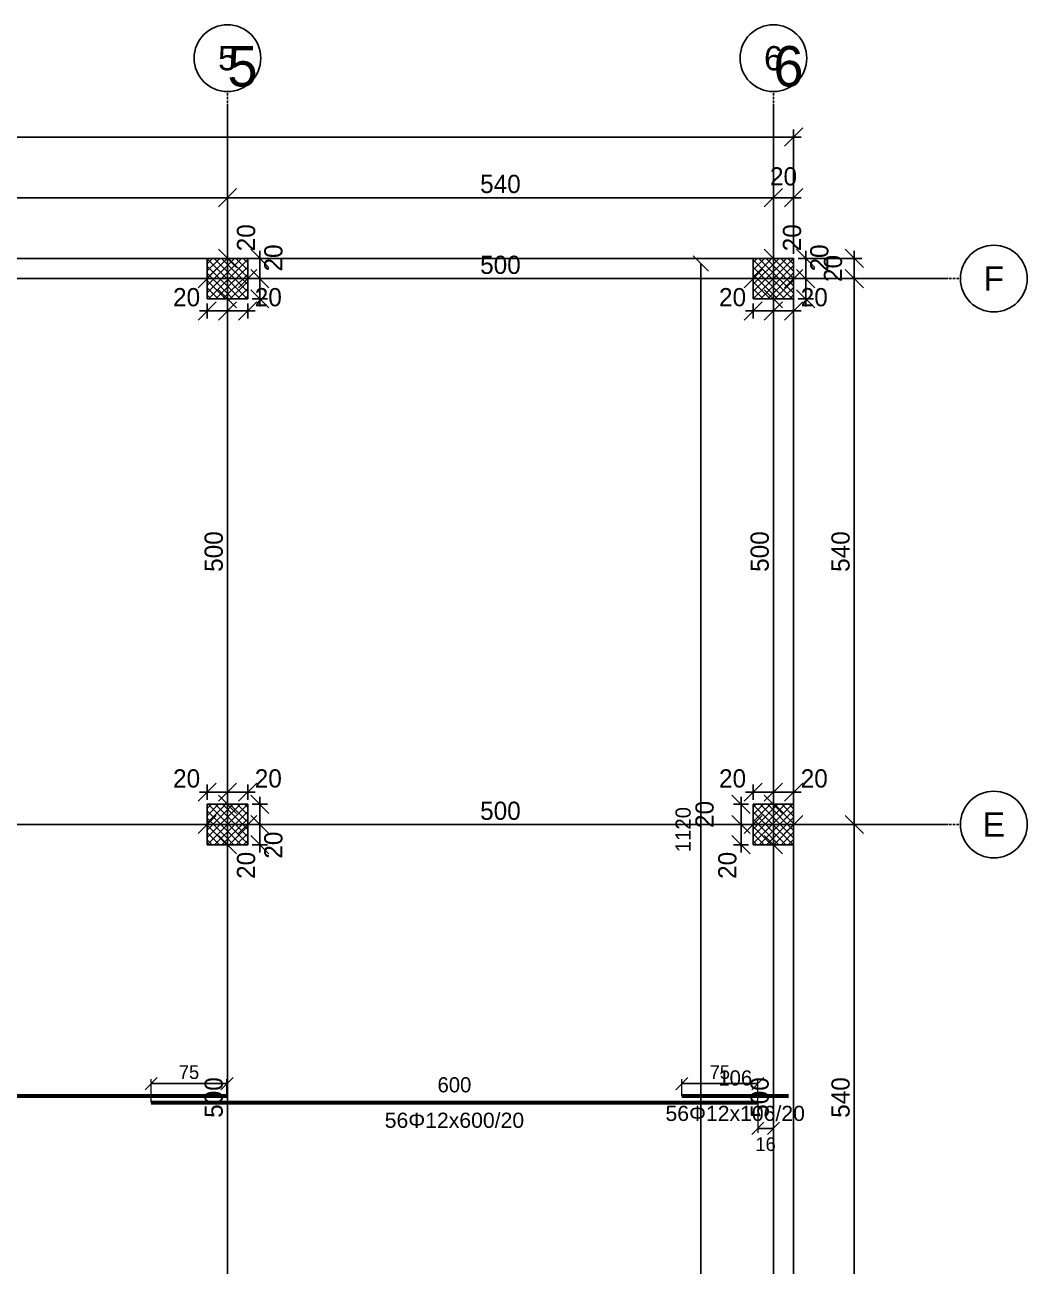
# Model space of a CAD drawing. Header units: centimetres. Extents: x -231 to 7431, y -4464 to 7215.
# Drawn here: x 1980 to 2971, y 1743 to 2971 of the extents above; entities that cross this region are included whole.
import ezdxf
from ezdxf.enums import TextEntityAlignment as Align

# ---------------------------------------------------------------- set-up
doc = ezdxf.new("R2010")
doc.units = ezdxf.units.CM
doc.linetypes.add('DASHDOT', pattern=[3.556, 2.54, -0.508, 0, -0.508])
for name, color, linetype in [('AXIS', 8, 'Continuous'), ('COLUMN', 3, 'Continuous'), ('FW_AXIS', 7, 'Continuous'), ('FW_COLUMN_HATCH', 8, 'Continuous'), ('FW_DIM', 7, 'Continuous'), ('REB_BOT_MESH_X', 5, 'Continuous'), ('REB_BOT_MESH_X_AXDIM', 5, 'Continuous'), ('REB_BOT_MESH_X_LAP', 5, 'Continuous'), ('REB_BOT_MESH_X_RANGE', 5, 'Continuous'), ('REB_BOT_MESH_X_TEXT', 5, 'Continuous'), ('SLAB', 7, 'Continuous')]:
    doc.layers.add(name, color=color, linetype=linetype)
doc.styles.add('REBAR_TXT', font='arial.ttf')
doc.dimstyles.new('FW_DIM', dxfattribs={"dimtxt": 18, "dimasz": 9, "dimexe": 7.5, "dimexo": 4.5, "dimgap": 4.5, "dimtad": 1, "dimdec": 0, "dimtxsty": 'Standard', "dimtsz": 9, "dimcen": 2.5, "dimdle": 7.5, "dimclrd": 256, "dimclre": 256, "dimclrt": 7, "dimazin": 3, "dimtfac": 1, "dimtmove": 2, "dimatfit": 3})
doc.dimstyles.new('REBAR LAP', dxfattribs={"dimtxt": 13.5, "dimasz": 2.5, "dimexe": 4.5, "dimexo": 0, "dimgap": 4.5, "dimtad": 1, "dimdec": 0, "dimtxsty": 'Standard', "dimtsz": 6, "dimcen": 2.5, "dimclrd": 6, "dimclre": 6, "dimclrt": 7, "dimazin": 3, "dimtfac": 1, "dimtmove": 2, "dimatfit": 3, "dimlwd": 25, "dimlwe": 18})
doc.dimstyles.new('REBAR M-200', dxfattribs={"dimtxt": 15, "dimasz": 15, "dimexe": 25, "dimexo": 12.5, "dimgap": 10, "dimtad": 1, "dimdec": 0, "dimtxsty": 'Standard', "dimblk": 'NONE', "dimcen": 50, "dimse1": 1, "dimse2": 1, "dimclrd": 6, "dimclre": 6, "dimclrt": 7, "dimazin": 3, "dimtfac": 1, "dimtmove": 2, "dimatfit": 3, "dimldrblk": 'NONE', "dimlwd": 53})
doc.dimstyles.new('REBAR RANGE', dxfattribs={"dimtxt": 15, "dimasz": 2.5, "dimexe": 0, "dimexo": 0, "dimgap": 10, "dimtad": 1, "dimdec": 0, "dimtxsty": 'Standard', "dimtsz": 7.5, "dimcen": 2.5, "dimse1": 1, "dimse2": 1, "dimclrd": 6, "dimclre": 6, "dimclrt": 7, "dimazin": 3, "dimtfac": 1, "dimtmove": 2, "dimatfit": 3, "dimlwd": 25})

# ---------------------------------------------------------------- blocks, each defined once
blk = doc.blocks.new('*D334')
at = {"color": 6, "lineweight": 53}
blk.add_line((1579.5, 1911.75), (2179.5, 1911.75), dxfattribs=at)
at = {"layer": 'Defpoints'}
for p in [(1579.5, 1911.75), (1579.5, 1911.75), (2179.5, 1911.75)]:
    blk.add_point(p, dxfattribs=at)
at = {"layer": 'REB_BOT_MESH_X', "color": 7, "insert": (1879.5, 1929.25), "char_height": 15, "attachment_point": 5}
blk.add_mtext('600', dxfattribs=at)
blk = doc.blocks.new('_NONE')
blk = doc.blocks.new('*D335')
at = {"color": 6, "lineweight": 53}
blk.add_line((2104.5, 1905), (2704.5, 1905), dxfattribs=at)
at = {"layer": 'Defpoints'}
for p in [(2104.5, 1905), (2104.5, 1905), (2704.5, 1905)]:
    blk.add_point(p, dxfattribs=at)
at = {"layer": 'REB_BOT_MESH_X', "color": 7, "insert": (2404.5, 1922.5), "char_height": 15, "attachment_point": 5}
blk.add_mtext('600', dxfattribs=at)
blk = doc.blocks.new('*D336')
at = {"color": 6, "lineweight": 53}
blk.add_line((2629.5, 1911.75), (2735, 1911.75), dxfattribs=at)
at = {"layer": 'Defpoints'}
for p in [(2629.5, 1911.75), (2629.5, 1911.75), (2735, 1911.75)]:
    blk.add_point(p, dxfattribs=at)
at = {"layer": 'REB_BOT_MESH_X', "color": 7, "insert": (2682.25, 1929.25), "char_height": 15, "attachment_point": 5}
blk.add_mtext('106', dxfattribs=at)
blk = doc.blocks.new('_OBLIQUE')
at = {"color": 0, "linetype": 'BYBLOCK'}
blk.add_line((-0.5, -0.5), (0.5, 0.5), dxfattribs=at)
blk = doc.blocks.new('*D343')
at = {"color": 6, "lineweight": 18}
for p, q in [((2104.5, 1905), (2104.5, 1928.25)), ((2179.5, 1911.75), (2179.5, 1928.25))]:
    blk.add_line(p, q, dxfattribs=at)
at = {"color": 6, "lineweight": 25}
blk.add_line((2104.5, 1923.75), (2179.5, 1923.75), dxfattribs=at)
at = {"layer": 'Defpoints'}
for p in [(2104.5, 1923.75), (2104.5, 1905), (2179.5, 1911.75)]:
    blk.add_point(p, dxfattribs=at)
at = {"layer": 'REB_BOT_MESH_X_LAP', "color": 6, "xscale": 12, "yscale": 12}
for p in [(2104.5, 1923.75), (2179.5, 1923.75)]:
    blk.add_blockref('_OBLIQUE', p, dxfattribs=at)
at = {"layer": 'REB_BOT_MESH_X_LAP', "color": 7, "insert": (2142, 1935), "char_height": 13.5, "attachment_point": 5}
blk.add_mtext('75', dxfattribs=at)
blk = doc.blocks.new('*D344')
at = {"color": 6, "lineweight": 18}
for p, q in [((2629.5, 1911.75), (2629.5, 1928.25)), ((2704.5, 1905), (2704.5, 1928.25))]:
    blk.add_line(p, q, dxfattribs=at)
at = {"color": 6, "lineweight": 25}
blk.add_line((2629.5, 1923.75), (2704.5, 1923.75), dxfattribs=at)
at = {"layer": 'Defpoints'}
for p in [(2629.5, 1923.75), (2629.5, 1911.75), (2704.5, 1905)]:
    blk.add_point(p, dxfattribs=at)
at = {"layer": 'REB_BOT_MESH_X_LAP', "color": 6, "xscale": 12, "yscale": 12}
for p in [(2629.5, 1923.75), (2704.5, 1923.75)]:
    blk.add_blockref('_OBLIQUE', p, dxfattribs=at)
at = {"layer": 'REB_BOT_MESH_X_LAP', "color": 7, "insert": (2667, 1935), "char_height": 13.5, "attachment_point": 5}
blk.add_mtext('75', dxfattribs=at)
blk = doc.blocks.new('*D345')
at = {"color": 6, "lineweight": 18}
for p, q in [((2704.5, 1905), (2704.5, 1875)), ((2720, 1905), (2720, 1875))]:
    blk.add_line(p, q, dxfattribs=at)
at = {"color": 6, "lineweight": 25}
blk.add_line((2720, 1879.5), (2704.5, 1879.5), dxfattribs=at)
at = {"layer": 'Defpoints'}
for p in [(2704.5, 1905), (2720, 1905), (2720, 1879.5)]:
    blk.add_point(p, dxfattribs=at)
at = {"layer": 'REB_BOT_MESH_X_AXDIM', "color": 6, "xscale": 12, "yscale": 12}
for p in [(2704.5, 1879.5), (2720, 1879.5)]:
    blk.add_blockref('_OBLIQUE', p, dxfattribs=at)
at = {"layer": 'REB_BOT_MESH_X_AXDIM', "color": 7, "insert": (2712.25, 1863.75), "char_height": 13.5, "attachment_point": 5}
blk.add_mtext('16', dxfattribs=at)
blk = doc.blocks.new('*D406')
at = {"color": 6, "lineweight": 25}
blk.add_line((2648.25, 1615), (2648.25, 2735), dxfattribs=at)
at = {"layer": 'Defpoints'}
for p in [(2648.25, 2735), (2648.25, 1615), (2648.25, 1615)]:
    blk.add_point(p, dxfattribs=at)
at = {"layer": 'REB_BOT_MESH_X_RANGE', "color": 6, "xscale": 15, "yscale": 15, "rotation": 90}
for p in [(2648.25, 2735), (2648.25, 1615)]:
    blk.add_blockref('_OBLIQUE', p, dxfattribs=at)
at = {"layer": 'REB_BOT_MESH_X_RANGE', "color": 7, "insert": (2630.75, 2175), "char_height": 15, "attachment_point": 5, "rotation": 90}
blk.add_mtext('1120', dxfattribs=at)
blk = doc.blocks.new('*D407')
at = {"color": 6, "lineweight": 25}
blk.add_line((2648.25, 1615), (2648.25, 2735), dxfattribs=at)
at = {"layer": 'Defpoints'}
for p in [(2648.25, 2735), (2648.25, 1615), (2648.25, 1615)]:
    blk.add_point(p, dxfattribs=at)
at = {"layer": 'REB_BOT_MESH_X_RANGE', "color": 6, "xscale": 15, "yscale": 15, "rotation": 90}
for p in [(2648.25, 2735), (2648.25, 1615)]:
    blk.add_blockref('_OBLIQUE', p, dxfattribs=at)
at = {"layer": 'REB_BOT_MESH_X_RANGE', "color": 7, "insert": (2630.75, 2175), "char_height": 15, "attachment_point": 5, "rotation": 90}
blk.add_mtext('1120', dxfattribs=at)
blk = doc.blocks.new('*D521')
for p, q in [((2152.5, 2212), (2187.5, 2212)), ((2160, 2204.5), (2160, 2219.5)), ((2180, 2204.5), (2180, 2219.5))]:
    blk.add_line(p, q)
at = {"layer": 'Defpoints'}
for p in [(2160, 2212), (2160, 2200), (2180, 2200)]:
    blk.add_point(p, dxfattribs=at)
at = {"layer": 'FW_DIM', "xscale": 18, "yscale": 18}
for p in [(2160, 2212), (2180, 2212)]:
    blk.add_blockref('_OBLIQUE', p, dxfattribs=at)
at = {"layer": 'FW_DIM', "color": 7, "insert": (2139.6, 2225.5), "char_height": 18, "attachment_point": 5}
blk.add_mtext('20', dxfattribs=at)
blk = doc.blocks.new('*D522')
for p, q in [((2172.5, 2212), (2207.5, 2212)), ((2180, 2204.5), (2180, 2219.5)), ((2200, 2204.5), (2200, 2219.5))]:
    blk.add_line(p, q)
at = {"layer": 'Defpoints'}
for p in [(2180, 2212), (2180, 2200), (2200, 2200)]:
    blk.add_point(p, dxfattribs=at)
at = {"layer": 'FW_DIM', "xscale": 18, "yscale": 18}
for p in [(2180, 2212), (2200, 2212)]:
    blk.add_blockref('_OBLIQUE', p, dxfattribs=at)
at = {"layer": 'FW_DIM', "color": 7, "insert": (2220.4, 2225.5), "char_height": 18, "attachment_point": 5}
blk.add_mtext('20', dxfattribs=at)
blk = doc.blocks.new('*D523')
for p, q in [((2212, 2152.5), (2212, 2187.5)), ((2204.5, 2180), (2219.5, 2180)), ((2204.5, 2160), (2219.5, 2160))]:
    blk.add_line(p, q)
at = {"layer": 'Defpoints'}
for p in [(2200, 2180), (2200, 2160), (2212, 2160)]:
    blk.add_point(p, dxfattribs=at)
at = {"layer": 'FW_DIM', "xscale": 18, "yscale": 18, "rotation": 90}
for p in [(2212, 2180), (2212, 2160)]:
    blk.add_blockref('_OBLIQUE', p, dxfattribs=at)
at = {"layer": 'FW_DIM', "color": 7, "insert": (2198.5, 2139.6), "char_height": 18, "attachment_point": 5, "rotation": 90}
blk.add_mtext('20', dxfattribs=at)
blk = doc.blocks.new('*D524')
for p, q in [((2204.5, 2200), (2219.5, 2200)), ((2212, 2172.5), (2212, 2207.5)), ((2204.5, 2180), (2219.5, 2180))]:
    blk.add_line(p, q)
at = {"layer": 'Defpoints'}
for p in [(2200, 2200), (2200, 2180), (2212, 2180)]:
    blk.add_point(p, dxfattribs=at)
at = {"layer": 'FW_DIM', "xscale": 18, "yscale": 18, "rotation": 90}
for p in [(2212, 2200), (2212, 2180)]:
    blk.add_blockref('_OBLIQUE', p, dxfattribs=at)
at = {"layer": 'FW_DIM', "color": 7, "insert": (2225.5, 2159.6), "char_height": 18, "attachment_point": 5, "rotation": 90}
blk.add_mtext('20', dxfattribs=at)
blk = doc.blocks.new('*D525')
for p, q in [((2160, 2695.5), (2160, 2680.5)), ((2180, 2695.5), (2180, 2680.5)), ((2152.5, 2688), (2187.5, 2688))]:
    blk.add_line(p, q)
at = {"layer": 'Defpoints'}
for p in [(2160, 2700), (2180, 2700), (2160, 2688)]:
    blk.add_point(p, dxfattribs=at)
at = {"layer": 'FW_DIM', "xscale": 18, "yscale": 18}
for p in [(2160, 2688), (2180, 2688)]:
    blk.add_blockref('_OBLIQUE', p, dxfattribs=at)
at = {"layer": 'FW_DIM', "color": 7, "insert": (2139.6, 2701.5), "char_height": 18, "attachment_point": 5}
blk.add_mtext('20', dxfattribs=at)
blk = doc.blocks.new('*D526')
for p, q in [((2180, 2695.5), (2180, 2680.5)), ((2200, 2695.5), (2200, 2680.5)), ((2172.5, 2688), (2207.5, 2688))]:
    blk.add_line(p, q)
at = {"layer": 'Defpoints'}
for p in [(2180, 2700), (2200, 2700), (2180, 2688)]:
    blk.add_point(p, dxfattribs=at)
at = {"layer": 'FW_DIM', "xscale": 18, "yscale": 18}
for p in [(2180, 2688), (2200, 2688)]:
    blk.add_blockref('_OBLIQUE', p, dxfattribs=at)
at = {"layer": 'FW_DIM', "color": 7, "insert": (2220.4, 2701.5), "char_height": 18, "attachment_point": 5}
blk.add_mtext('20', dxfattribs=at)
blk = doc.blocks.new('*D527')
for p, q in [((2212, 2692.5), (2212, 2727.5)), ((2204.5, 2720), (2219.5, 2720)), ((2204.5, 2700), (2219.5, 2700))]:
    blk.add_line(p, q)
at = {"layer": 'Defpoints'}
for p in [(2200, 2720), (2200, 2700), (2212, 2700)]:
    blk.add_point(p, dxfattribs=at)
at = {"layer": 'FW_DIM', "xscale": 18, "yscale": 18, "rotation": 90}
for p in [(2212, 2720), (2212, 2700)]:
    blk.add_blockref('_OBLIQUE', p, dxfattribs=at)
at = {"layer": 'FW_DIM', "color": 7, "insert": (2225.5, 2740.4), "char_height": 18, "attachment_point": 5, "rotation": 90}
blk.add_mtext('20', dxfattribs=at)
blk = doc.blocks.new('*D528')
for p, q in [((2204.5, 2740), (2219.5, 2740)), ((2212, 2712.5), (2212, 2747.5)), ((2204.5, 2720), (2219.5, 2720))]:
    blk.add_line(p, q)
at = {"layer": 'Defpoints'}
for p in [(2200, 2740), (2200, 2720), (2212, 2720)]:
    blk.add_point(p, dxfattribs=at)
at = {"layer": 'FW_DIM', "xscale": 18, "yscale": 18, "rotation": 90}
for p in [(2212, 2740), (2212, 2720)]:
    blk.add_blockref('_OBLIQUE', p, dxfattribs=at)
at = {"layer": 'FW_DIM', "color": 7, "insert": (2198.5, 2760.4), "char_height": 18, "attachment_point": 5, "rotation": 90}
blk.add_mtext('20', dxfattribs=at)
blk = doc.blocks.new('*D545')
for p, q in [((2692.5, 2212), (2727.5, 2212)), ((2700, 2204.5), (2700, 2219.5)), ((2720, 2204.5), (2720, 2219.5))]:
    blk.add_line(p, q)
at = {"layer": 'Defpoints'}
for p in [(2700, 2212), (2700, 2200), (2720, 2200)]:
    blk.add_point(p, dxfattribs=at)
at = {"layer": 'FW_DIM', "xscale": 18, "yscale": 18}
for p in [(2700, 2212), (2720, 2212)]:
    blk.add_blockref('_OBLIQUE', p, dxfattribs=at)
at = {"layer": 'FW_DIM', "color": 7, "insert": (2679.6, 2225.5), "char_height": 18, "attachment_point": 5}
blk.add_mtext('20', dxfattribs=at)
blk = doc.blocks.new('*D546')
for p, q in [((2712.5, 2212), (2747.5, 2212)), ((2720, 2204.5), (2720, 2219.5)), ((2740, 2204.5), (2740, 2219.5))]:
    blk.add_line(p, q)
at = {"layer": 'Defpoints'}
for p in [(2720, 2212), (2720, 2200), (2740, 2200)]:
    blk.add_point(p, dxfattribs=at)
at = {"layer": 'FW_DIM', "xscale": 18, "yscale": 18}
for p in [(2720, 2212), (2740, 2212)]:
    blk.add_blockref('_OBLIQUE', p, dxfattribs=at)
at = {"layer": 'FW_DIM', "color": 7, "insert": (2760.4, 2225.5), "char_height": 18, "attachment_point": 5}
blk.add_mtext('20', dxfattribs=at)
blk = doc.blocks.new('*D547')
for p, q in [((2688, 2152.5), (2688, 2187.5)), ((2695.5, 2180), (2680.5, 2180)), ((2695.5, 2160), (2680.5, 2160))]:
    blk.add_line(p, q)
at = {"layer": 'Defpoints'}
for p in [(2700, 2180), (2688, 2160), (2700, 2160)]:
    blk.add_point(p, dxfattribs=at)
at = {"layer": 'FW_DIM', "xscale": 18, "yscale": 18, "rotation": 90}
for p in [(2688, 2180), (2688, 2160)]:
    blk.add_blockref('_OBLIQUE', p, dxfattribs=at)
at = {"layer": 'FW_DIM', "color": 7, "insert": (2674.5, 2139.6), "char_height": 18, "attachment_point": 5, "rotation": 90}
blk.add_mtext('20', dxfattribs=at)
blk = doc.blocks.new('*D548')
for p, q in [((2695.5, 2200), (2680.5, 2200)), ((2688, 2172.5), (2688, 2207.5)), ((2695.5, 2180), (2680.5, 2180))]:
    blk.add_line(p, q)
at = {"layer": 'Defpoints'}
for p in [(2700, 2200), (2688, 2180), (2700, 2180)]:
    blk.add_point(p, dxfattribs=at)
at = {"layer": 'FW_DIM', "xscale": 18, "yscale": 18, "rotation": 90}
for p in [(2688, 2200), (2688, 2180)]:
    blk.add_blockref('_OBLIQUE', p, dxfattribs=at)
at = {"layer": 'FW_DIM', "color": 7, "insert": (2652, 2190), "char_height": 18, "attachment_point": 5, "rotation": 90}
blk.add_mtext('20', dxfattribs=at)
blk = doc.blocks.new('*D549')
for p, q in [((2700, 2695.5), (2700, 2680.5)), ((2720, 2695.5), (2720, 2680.5)), ((2692.5, 2688), (2727.5, 2688))]:
    blk.add_line(p, q)
at = {"layer": 'Defpoints'}
for p in [(2700, 2700), (2720, 2700), (2700, 2688)]:
    blk.add_point(p, dxfattribs=at)
at = {"layer": 'FW_DIM', "xscale": 18, "yscale": 18}
for p in [(2700, 2688), (2720, 2688)]:
    blk.add_blockref('_OBLIQUE', p, dxfattribs=at)
at = {"layer": 'FW_DIM', "color": 7, "insert": (2679.6, 2701.5), "char_height": 18, "attachment_point": 5}
blk.add_mtext('20', dxfattribs=at)
blk = doc.blocks.new('*D550')
for p, q in [((2720, 2695.5), (2720, 2680.5)), ((2740, 2695.5), (2740, 2680.5)), ((2712.5, 2688), (2747.5, 2688))]:
    blk.add_line(p, q)
at = {"layer": 'Defpoints'}
for p in [(2720, 2700), (2740, 2700), (2720, 2688)]:
    blk.add_point(p, dxfattribs=at)
at = {"layer": 'FW_DIM', "xscale": 18, "yscale": 18}
for p in [(2720, 2688), (2740, 2688)]:
    blk.add_blockref('_OBLIQUE', p, dxfattribs=at)
at = {"layer": 'FW_DIM', "color": 7, "insert": (2760.4, 2701.5), "char_height": 18, "attachment_point": 5}
blk.add_mtext('20', dxfattribs=at)
blk = doc.blocks.new('*D551')
for p, q in [((2752, 2692.5), (2752, 2727.5)), ((2744.5, 2720), (2759.5, 2720)), ((2744.5, 2700), (2759.5, 2700))]:
    blk.add_line(p, q)
at = {"layer": 'Defpoints'}
for p in [(2740, 2720), (2740, 2700), (2752, 2700)]:
    blk.add_point(p, dxfattribs=at)
at = {"layer": 'FW_DIM', "xscale": 18, "yscale": 18, "rotation": 90}
for p in [(2752, 2720), (2752, 2700)]:
    blk.add_blockref('_OBLIQUE', p, dxfattribs=at)
at = {"layer": 'FW_DIM', "color": 7, "insert": (2765.5, 2740.4), "char_height": 18, "attachment_point": 5, "rotation": 90}
blk.add_mtext('20', dxfattribs=at)
blk = doc.blocks.new('*D552')
for p, q in [((2744.5, 2740), (2759.5, 2740)), ((2752, 2712.5), (2752, 2747.5)), ((2744.5, 2720), (2759.5, 2720))]:
    blk.add_line(p, q)
at = {"layer": 'Defpoints'}
for p in [(2740, 2740), (2740, 2720), (2752, 2720)]:
    blk.add_point(p, dxfattribs=at)
at = {"layer": 'FW_DIM', "xscale": 18, "yscale": 18, "rotation": 90}
for p in [(2752, 2740), (2752, 2720)]:
    blk.add_blockref('_OBLIQUE', p, dxfattribs=at)
at = {"layer": 'FW_DIM', "color": 7, "insert": (2738.5, 2760.4), "char_height": 18, "attachment_point": 5, "rotation": 90}
blk.add_mtext('20', dxfattribs=at)
blk = doc.blocks.new('*D600')
for p, q in [((1660, 2184.5), (1660, 2187.5)), ((2160, 2184.5), (2160, 2187.5)), ((1652.5, 2180), (2167.5, 2180))]:
    blk.add_line(p, q)
at = {"layer": 'Defpoints'}
for p in [(1660, 2180), (1660, 2180), (2160, 2180)]:
    blk.add_point(p, dxfattribs=at)
at = {"layer": 'FW_DIM', "xscale": 18, "yscale": 18}
for p in [(1660, 2180), (2160, 2180)]:
    blk.add_blockref('_OBLIQUE', p, dxfattribs=at)
at = {"layer": 'FW_DIM', "color": 7, "insert": (1910, 2193.5), "char_height": 18, "attachment_point": 5}
blk.add_mtext('500', dxfattribs=at)
blk = doc.blocks.new('*D601')
for p, q in [((2160, 2184.5), (2160, 2187.5)), ((2200, 2184.5), (2200, 2187.5)), ((2152.5, 2180), (2207.5, 2180))]:
    blk.add_line(p, q)
at = {"layer": 'Defpoints'}
for p in [(2160, 2180), (2160, 2180), (2200, 2180)]:
    blk.add_point(p, dxfattribs=at)
at = {"layer": 'FW_DIM', "xscale": 18, "yscale": 18}
for p in [(2160, 2180), (2200, 2180)]:
    blk.add_blockref('_OBLIQUE', p, dxfattribs=at)
blk = doc.blocks.new('*D602')
for p, q in [((2200, 2184.5), (2200, 2187.5)), ((2700, 2184.5), (2700, 2187.5)), ((2192.5, 2180), (2707.5, 2180))]:
    blk.add_line(p, q)
at = {"layer": 'Defpoints'}
for p in [(2200, 2180), (2200, 2180), (2700, 2180)]:
    blk.add_point(p, dxfattribs=at)
at = {"layer": 'FW_DIM', "xscale": 18, "yscale": 18}
for p in [(2200, 2180), (2700, 2180)]:
    blk.add_blockref('_OBLIQUE', p, dxfattribs=at)
at = {"layer": 'FW_DIM', "color": 7, "insert": (2450, 2193.5), "char_height": 18, "attachment_point": 5}
blk.add_mtext('500', dxfattribs=at)
blk = doc.blocks.new('*D603')
for p, q in [((2700, 2184.5), (2700, 2187.5)), ((2740, 2184.5), (2740, 2187.5)), ((2692.5, 2180), (2747.5, 2180))]:
    blk.add_line(p, q)
at = {"layer": 'Defpoints'}
for p in [(2700, 2180), (2700, 2180), (2740, 2180)]:
    blk.add_point(p, dxfattribs=at)
at = {"layer": 'FW_DIM', "xscale": 18, "yscale": 18}
for p in [(2700, 2180), (2740, 2180)]:
    blk.add_blockref('_OBLIQUE', p, dxfattribs=at)
blk = doc.blocks.new('*D611')
for p, q in [((1660, 2724.5), (1660, 2727.5)), ((2160, 2724.5), (2160, 2727.5)), ((1652.5, 2720), (2167.5, 2720))]:
    blk.add_line(p, q)
at = {"layer": 'Defpoints'}
for p in [(1660, 2720), (1660, 2720), (2160, 2720)]:
    blk.add_point(p, dxfattribs=at)
at = {"layer": 'FW_DIM', "xscale": 18, "yscale": 18}
for p in [(1660, 2720), (2160, 2720)]:
    blk.add_blockref('_OBLIQUE', p, dxfattribs=at)
at = {"layer": 'FW_DIM', "color": 7, "insert": (1910, 2733.5), "char_height": 18, "attachment_point": 5}
blk.add_mtext('500', dxfattribs=at)
blk = doc.blocks.new('*D612')
for p, q in [((2160, 2724.5), (2160, 2727.5)), ((2200, 2724.5), (2200, 2727.5)), ((2152.5, 2720), (2207.5, 2720))]:
    blk.add_line(p, q)
at = {"layer": 'Defpoints'}
for p in [(2160, 2720), (2160, 2720), (2200, 2720)]:
    blk.add_point(p, dxfattribs=at)
at = {"layer": 'FW_DIM', "xscale": 18, "yscale": 18}
for p in [(2160, 2720), (2200, 2720)]:
    blk.add_blockref('_OBLIQUE', p, dxfattribs=at)
blk = doc.blocks.new('*D613')
for p, q in [((2200, 2724.5), (2200, 2727.5)), ((2700, 2724.5), (2700, 2727.5)), ((2192.5, 2720), (2707.5, 2720))]:
    blk.add_line(p, q)
at = {"layer": 'Defpoints'}
for p in [(2200, 2720), (2200, 2720), (2700, 2720)]:
    blk.add_point(p, dxfattribs=at)
at = {"layer": 'FW_DIM', "xscale": 18, "yscale": 18}
for p in [(2200, 2720), (2700, 2720)]:
    blk.add_blockref('_OBLIQUE', p, dxfattribs=at)
at = {"layer": 'FW_DIM', "color": 7, "insert": (2450, 2733.5), "char_height": 18, "attachment_point": 5}
blk.add_mtext('500', dxfattribs=at)
blk = doc.blocks.new('*D614')
for p, q in [((2700, 2724.5), (2700, 2727.5)), ((2740, 2724.5), (2740, 2727.5)), ((2692.5, 2720), (2747.5, 2720))]:
    blk.add_line(p, q)
at = {"layer": 'Defpoints'}
for p in [(2700, 2720), (2700, 2720), (2740, 2720)]:
    blk.add_point(p, dxfattribs=at)
at = {"layer": 'FW_DIM', "xscale": 18, "yscale": 18}
for p in [(2700, 2720), (2740, 2720)]:
    blk.add_blockref('_OBLIQUE', p, dxfattribs=at)
blk = doc.blocks.new('*D662')
for p, q in [((2180, 1652.5), (2180, 2167.5)), ((2175.5, 2160), (2172.5, 2160)), ((2175.5, 1660), (2172.5, 1660))]:
    blk.add_line(p, q)
at = {"layer": 'Defpoints'}
for p in [(2180, 2160), (2180, 1660), (2180, 1660)]:
    blk.add_point(p, dxfattribs=at)
at = {"layer": 'FW_DIM', "xscale": 18, "yscale": 18, "rotation": 90}
for p in [(2180, 2160), (2180, 1660)]:
    blk.add_blockref('_OBLIQUE', p, dxfattribs=at)
at = {"layer": 'FW_DIM', "color": 7, "insert": (2166.5, 1910), "char_height": 18, "attachment_point": 5, "rotation": 90}
blk.add_mtext('500', dxfattribs=at)
blk = doc.blocks.new('*D663')
for p, q in [((2175.5, 2200), (2172.5, 2200)), ((2180, 2152.5), (2180, 2207.5)), ((2175.5, 2160), (2172.5, 2160))]:
    blk.add_line(p, q)
at = {"layer": 'Defpoints'}
for p in [(2180, 2200), (2180, 2160), (2180, 2160)]:
    blk.add_point(p, dxfattribs=at)
at = {"layer": 'FW_DIM', "xscale": 18, "yscale": 18, "rotation": 90}
for p in [(2180, 2200), (2180, 2160)]:
    blk.add_blockref('_OBLIQUE', p, dxfattribs=at)
blk = doc.blocks.new('*D664')
for p, q in [((2180, 2192.5), (2180, 2707.5)), ((2175.5, 2700), (2172.5, 2700)), ((2175.5, 2200), (2172.5, 2200))]:
    blk.add_line(p, q)
at = {"layer": 'Defpoints'}
for p in [(2180, 2700), (2180, 2200), (2180, 2200)]:
    blk.add_point(p, dxfattribs=at)
at = {"layer": 'FW_DIM', "xscale": 18, "yscale": 18, "rotation": 90}
for p in [(2180, 2700), (2180, 2200)]:
    blk.add_blockref('_OBLIQUE', p, dxfattribs=at)
at = {"layer": 'FW_DIM', "color": 7, "insert": (2166.5, 2450), "char_height": 18, "attachment_point": 5, "rotation": 90}
blk.add_mtext('500', dxfattribs=at)
blk = doc.blocks.new('*D665')
for p, q in [((2175.5, 2740), (2172.5, 2740)), ((2180, 2692.5), (2180, 2747.5)), ((2175.5, 2700), (2172.5, 2700))]:
    blk.add_line(p, q)
at = {"layer": 'Defpoints'}
for p in [(2180, 2740), (2180, 2700), (2180, 2700)]:
    blk.add_point(p, dxfattribs=at)
at = {"layer": 'FW_DIM', "xscale": 18, "yscale": 18, "rotation": 90}
for p in [(2180, 2740), (2180, 2700)]:
    blk.add_blockref('_OBLIQUE', p, dxfattribs=at)
blk = doc.blocks.new('*D673')
for p, q in [((2720, 1652.5), (2720, 2167.5)), ((2715.5, 2160), (2712.5, 2160)), ((2715.5, 1660), (2712.5, 1660))]:
    blk.add_line(p, q)
at = {"layer": 'Defpoints'}
for p in [(2720, 2160), (2720, 1660), (2720, 1660)]:
    blk.add_point(p, dxfattribs=at)
at = {"layer": 'FW_DIM', "xscale": 18, "yscale": 18, "rotation": 90}
for p in [(2720, 2160), (2720, 1660)]:
    blk.add_blockref('_OBLIQUE', p, dxfattribs=at)
at = {"layer": 'FW_DIM', "color": 7, "insert": (2706.5, 1910), "char_height": 18, "attachment_point": 5, "rotation": 90}
blk.add_mtext('500', dxfattribs=at)
blk = doc.blocks.new('*D674')
for p, q in [((2715.5, 2200), (2712.5, 2200)), ((2720, 2152.5), (2720, 2207.5)), ((2715.5, 2160), (2712.5, 2160))]:
    blk.add_line(p, q)
at = {"layer": 'Defpoints'}
for p in [(2720, 2200), (2720, 2160), (2720, 2160)]:
    blk.add_point(p, dxfattribs=at)
at = {"layer": 'FW_DIM', "xscale": 18, "yscale": 18, "rotation": 90}
for p in [(2720, 2200), (2720, 2160)]:
    blk.add_blockref('_OBLIQUE', p, dxfattribs=at)
blk = doc.blocks.new('*D675')
for p, q in [((2720, 2192.5), (2720, 2707.5)), ((2715.5, 2700), (2712.5, 2700)), ((2715.5, 2200), (2712.5, 2200))]:
    blk.add_line(p, q)
at = {"layer": 'Defpoints'}
for p in [(2720, 2700), (2720, 2200), (2720, 2200)]:
    blk.add_point(p, dxfattribs=at)
at = {"layer": 'FW_DIM', "xscale": 18, "yscale": 18, "rotation": 90}
for p in [(2720, 2700), (2720, 2200)]:
    blk.add_blockref('_OBLIQUE', p, dxfattribs=at)
at = {"layer": 'FW_DIM', "color": 7, "insert": (2706.5, 2450), "char_height": 18, "attachment_point": 5, "rotation": 90}
blk.add_mtext('500', dxfattribs=at)
blk = doc.blocks.new('*D676')
for p, q in [((2715.5, 2740), (2712.5, 2740)), ((2720, 2692.5), (2720, 2747.5)), ((2715.5, 2700), (2712.5, 2700))]:
    blk.add_line(p, q)
at = {"layer": 'Defpoints'}
for p in [(2720, 2740), (2720, 2700), (2720, 2700)]:
    blk.add_point(p, dxfattribs=at)
at = {"layer": 'FW_DIM', "xscale": 18, "yscale": 18, "rotation": 90}
for p in [(2720, 2740), (2720, 2700)]:
    blk.add_blockref('_OBLIQUE', p, dxfattribs=at)
blk = doc.blocks.new('*D681')
for p, q in [((1632.5, 2800), (2187.5, 2800)), ((1640, 2744.5), (1640, 2807.5)), ((2180, 2744.5), (2180, 2807.5))]:
    blk.add_line(p, q)
at = {"layer": 'Defpoints'}
for p in [(1640, 2800), (1640, 2740), (2180, 2740)]:
    blk.add_point(p, dxfattribs=at)
at = {"layer": 'FW_DIM', "xscale": 18, "yscale": 18}
for p in [(1640, 2800), (2180, 2800)]:
    blk.add_blockref('_OBLIQUE', p, dxfattribs=at)
at = {"layer": 'FW_DIM', "color": 7, "insert": (1910, 2813.5), "char_height": 18, "attachment_point": 5}
blk.add_mtext('540', dxfattribs=at)
blk = doc.blocks.new('*D682')
for p, q in [((2172.5, 2800), (2727.5, 2800)), ((2180, 2744.5), (2180, 2807.5)), ((2720, 2744.5), (2720, 2807.5))]:
    blk.add_line(p, q)
at = {"layer": 'Defpoints'}
for p in [(2180, 2800), (2180, 2740), (2720, 2740)]:
    blk.add_point(p, dxfattribs=at)
at = {"layer": 'FW_DIM', "xscale": 18, "yscale": 18}
for p in [(2180, 2800), (2720, 2800)]:
    blk.add_blockref('_OBLIQUE', p, dxfattribs=at)
at = {"layer": 'FW_DIM', "color": 7, "insert": (2450, 2813.5), "char_height": 18, "attachment_point": 5}
blk.add_mtext('540', dxfattribs=at)
blk = doc.blocks.new('*D683')
for p, q in [((2712.5, 2800), (2747.5, 2800)), ((2720, 2744.5), (2720, 2807.5)), ((2740, 2744.5), (2740, 2807.5))]:
    blk.add_line(p, q)
at = {"layer": 'Defpoints'}
for p in [(2720, 2800), (2720, 2740), (2740, 2740)]:
    blk.add_point(p, dxfattribs=at)
at = {"layer": 'FW_DIM', "xscale": 18, "yscale": 18}
for p in [(2720, 2800), (2740, 2800)]:
    blk.add_blockref('_OBLIQUE', p, dxfattribs=at)
at = {"layer": 'FW_DIM', "color": 7, "insert": (2730, 2821), "char_height": 18, "attachment_point": 5}
blk.add_mtext('20', dxfattribs=at)
blk = doc.blocks.new('*D691')
for p, q in [((0, 2744.5), (0, 2867.5)), ((2740, 2744.5), (2740, 2867.5)), ((-7.5, 2860), (2747.5, 2860))]:
    blk.add_line(p, q)
at = {"layer": 'Defpoints'}
for p in [(0, 2860), (0, 2740), (2740, 2740)]:
    blk.add_point(p, dxfattribs=at)
at = {"layer": 'FW_DIM', "xscale": 18, "yscale": 18}
for p in [(0, 2860), (2740, 2860)]:
    blk.add_blockref('_OBLIQUE', p, dxfattribs=at)
at = {"layer": 'FW_DIM', "color": 7, "insert": (1370, 2873.5), "char_height": 18, "attachment_point": 5}
blk.add_mtext('2740', dxfattribs=at)
blk = doc.blocks.new('*D703')
for p, q in [((2800, 1632.5), (2800, 2187.5)), ((2744.5, 2180), (2807.5, 2180)), ((2744.5, 1640), (2807.5, 1640))]:
    blk.add_line(p, q)
at = {"layer": 'Defpoints'}
for p in [(2740, 2180), (2740, 1640), (2800, 1640)]:
    blk.add_point(p, dxfattribs=at)
at = {"layer": 'FW_DIM', "xscale": 18, "yscale": 18, "rotation": 90}
for p in [(2800, 2180), (2800, 1640)]:
    blk.add_blockref('_OBLIQUE', p, dxfattribs=at)
at = {"layer": 'FW_DIM', "color": 7, "insert": (2786.5, 1910), "char_height": 18, "attachment_point": 5, "rotation": 90}
blk.add_mtext('540', dxfattribs=at)
blk = doc.blocks.new('*D704')
for p, q in [((2800, 2172.5), (2800, 2727.5)), ((2744.5, 2720), (2807.5, 2720)), ((2744.5, 2180), (2807.5, 2180))]:
    blk.add_line(p, q)
at = {"layer": 'Defpoints'}
for p in [(2740, 2720), (2740, 2180), (2800, 2180)]:
    blk.add_point(p, dxfattribs=at)
at = {"layer": 'FW_DIM', "xscale": 18, "yscale": 18, "rotation": 90}
for p in [(2800, 2720), (2800, 2180)]:
    blk.add_blockref('_OBLIQUE', p, dxfattribs=at)
at = {"layer": 'FW_DIM', "color": 7, "insert": (2786.5, 2450), "char_height": 18, "attachment_point": 5, "rotation": 90}
blk.add_mtext('540', dxfattribs=at)
blk = doc.blocks.new('*D705')
for p, q in [((2744.5, 2740), (2807.5, 2740)), ((2800, 2712.5), (2800, 2747.5)), ((2744.5, 2720), (2807.5, 2720))]:
    blk.add_line(p, q)
at = {"layer": 'Defpoints'}
for p in [(2740, 2740), (2740, 2720), (2800, 2720)]:
    blk.add_point(p, dxfattribs=at)
at = {"layer": 'FW_DIM', "xscale": 18, "yscale": 18, "rotation": 90}
for p in [(2800, 2740), (2800, 2720)]:
    blk.add_blockref('_OBLIQUE', p, dxfattribs=at)
at = {"layer": 'FW_DIM', "color": 7, "insert": (2779, 2730), "char_height": 18, "attachment_point": 5, "rotation": 90}
blk.add_mtext('20', dxfattribs=at)

msp = doc.modelspace()

# ---------------------------------------------------------------- hatches: boundary and pattern name
at = {"layer": 'FW_COLUMN_HATCH'}
h = msp.add_hatch(dxfattribs=at)
h.set_pattern_fill('ANSI37', scale=1.6)
h.paths.add_polyline_path([(2160, 2700), (2160, 2740), (2200, 2740), (2200, 2700), (2160, 2700)])
h = msp.add_hatch(dxfattribs=at)
h.set_pattern_fill('ANSI37', scale=1.6)
h.paths.add_polyline_path([(2700, 2700), (2700, 2740), (2740, 2740), (2740, 2700), (2700, 2700)])
h = msp.add_hatch(dxfattribs=at)
h.set_pattern_fill('ANSI37', scale=1.6)
h.paths.add_polyline_path([(2160, 2160), (2160, 2200), (2200, 2200), (2200, 2160), (2160, 2160)])
h = msp.add_hatch(dxfattribs=at)
h.set_pattern_fill('ANSI37', scale=1.6)
h.paths.add_polyline_path([(2700, 2160), (2700, 2200), (2740, 2200), (2740, 2160), (2700, 2160)])

# ---------------------------------------------------------------- linework, layer by layer
at = {"layer": 'AXIS'}
for p, q in [((2180, -150), (2180, 2890)), ((2720, -150), (2720, 2890)), ((-150, 2720), (2890, 2720)), ((-150, 2180), (2890, 2180))]:
    msp.add_line(p, q, dxfattribs=at)
at = {"layer": 'COLUMN'}
for points in [[(2160, 2700), (2200, 2700), (2200, 2740), (2160, 2740)], [(2700, 2700), (2740, 2700), (2740, 2740), (2700, 2740)], [(2160, 2160), (2200, 2160), (2200, 2200), (2160, 2200)], [(2700, 2160), (2740, 2160), (2740, 2200), (2700, 2200)]]:
    msp.add_lwpolyline(points, close=True, dxfattribs=at)
at = {"layer": 'FW_AXIS', "linetype": 'DASHDOT'}
for p, q in [((2180, 2890), (2180, 2905)), ((2720, 2890), (2720, 2905)), ((2890, 2720), (2905, 2720)), ((2890, 2180), (2905, 2180))]:
    msp.add_line(p, q, dxfattribs=at)
at = {"layer": 'FW_AXIS'}
for centre in [(2180, 2938), (2720, 2938), (2938, 2720), (2938, 2180)]:
    msp.add_circle(centre, 33, dxfattribs=at)
at = {"layer": 'SLAB'}
msp.add_lwpolyline([(0, 0), (2740, 0), (2740, 2740), (0, 2740)], close=True, dxfattribs=at)

# ---------------------------------------------------------------- texts
at = {"layer": 'AXIS'}
for s, p in [('5', (2180, 2910)), ('6', (2720, 2910))]:
    msp.add_text(s, height=40, dxfattribs=at).set_placement(p)
at = {"layer": 'FW_AXIS', "color": 7, "style": 'REBAR_TXT'}
for s, p in [('5', (2180, 2938)), ('6', (2720, 2938)), ('F', (2938, 2720)), ('E', (2938, 2180))]:
    msp.add_text(s, height=24, dxfattribs=at).set_placement(p, align=Align.MIDDLE_CENTER)
at = {"layer": 'REB_BOT_MESH_X_TEXT', "color": 7, "style": 'REBAR_TXT'}
for s, p in [('56Φ12x600/20', (2404.5, 1895)), ('56Φ12x106/20', (2682.2, 1901.8))]:
    msp.add_text(s, height=15, dxfattribs=at).set_placement(p, align=Align.TOP_CENTER)

# ---------------------------------------------------------------- dimensions: what is measured, and where the dimension line sits
at = {"layer": 'FW_DIM'}
for base, p1, p2, picture, middle in [((0, 2860), (0, 2740), (2740, 2740), '*D691', (1370, 2873.5)), ((1640, 2800), (1640, 2740), (2180, 2740), '*D681', (1910, 2813.5)), ((2180, 2800), (2180, 2740), (2720, 2740), '*D682', (2450, 2813.5)), ((2720, 2800), (2720, 2740), (2740, 2740), '*D683', (2730, 2821))]:
    dim = msp.add_linear_dim(base=base, p1=p1, p2=p2, dimstyle='FW_DIM', dxfattribs=at)
    dim.commit()
    dim.dimension.update_dxf_attribs({"geometry": picture, "text_midpoint": middle})
for base, p1, p2, text, picture, middle in [((2212, 2720), (2200, 2720), (2200, 2740), '20', '*D528', (2198.5, 2760.4)), ((2752, 2720), (2740, 2720), (2740, 2740), '20', '*D552', (2738.5, 2760.4)), ((2212, 2700), (2200, 2700), (2200, 2720), '20', '*D527', (2225.5, 2740.4)), ((2752, 2700), (2740, 2700), (2740, 2720), '20', '*D551', (2765.5, 2740.4)), ((2180, 2700), (2180, 2700), (2180, 2740), ' ', '*D665', (2180, 2720)), ((2720, 2700), (2720, 2700), (2720, 2740), ' ', '*D676', (2720, 2720)), ((2180, 2200), (2180, 2200), (2180, 2700), '500', '*D664', (2166.5, 2450)), ((2720, 2200), (2720, 2200), (2720, 2700), '500', '*D675', (2706.5, 2450)), ((2180, 2160), (2180, 2160), (2180, 2200), ' ', '*D663', (2180, 2180)), ((2212, 2180), (2200, 2180), (2200, 2200), '20', '*D524', (2225.5, 2159.6)), ((2688, 2180), (2700, 2180), (2700, 2200), '20', '*D548', (2652, 2190)), ((2720, 2160), (2720, 2160), (2720, 2200), ' ', '*D674', (2720, 2180)), ((2212, 2160), (2200, 2160), (2200, 2180), '20', '*D523', (2198.5, 2139.6)), ((2688, 2160), (2700, 2160), (2700, 2180), '20', '*D547', (2674.5, 2139.6)), ((2180, 1660), (2180, 1660), (2180, 2160), '500', '*D662', (2166.5, 1910)), ((2720, 1660), (2720, 1660), (2720, 2160), '500', '*D673', (2706.5, 1910))]:
    dim = msp.add_linear_dim(base=base, p1=p1, p2=p2, angle=90, text=text, dimstyle='FW_DIM', override={"dimtmove": 2}, dxfattribs=at)
    dim.commit()
    dim.dimension.update_dxf_attribs({"geometry": picture, "text_midpoint": middle, "dimtype": 160})
for base, p1, p2, text, picture, middle in [((1660, 2720), (1660, 2720), (2160, 2720), '500', '*D611', (1910, 2733.5)), ((2200, 2720), (2200, 2720), (2700, 2720), '500', '*D613', (2450, 2733.5)), ((2160, 2720), (2160, 2720), (2200, 2720), ' ', '*D612', (2180, 2720)), ((2700, 2720), (2700, 2720), (2740, 2720), ' ', '*D614', (2720, 2720)), ((2160, 2688), (2160, 2700), (2180, 2700), '20', '*D525', (2139.6, 2701.5)), ((2180, 2688), (2180, 2700), (2200, 2700), '20', '*D526', (2220.4, 2701.5)), ((2700, 2688), (2700, 2700), (2720, 2700), '20', '*D549', (2679.6, 2701.5)), ((2720, 2688), (2720, 2700), (2740, 2700), '20', '*D550', (2760.4, 2701.5)), ((2160, 2212), (2160, 2200), (2180, 2200), '20', '*D521', (2139.6, 2225.5)), ((2180, 2212), (2180, 2200), (2200, 2200), '20', '*D522', (2220.4, 2225.5)), ((2700, 2212), (2700, 2200), (2720, 2200), '20', '*D545', (2679.6, 2225.5)), ((2720, 2212), (2720, 2200), (2740, 2200), '20', '*D546', (2760.4, 2225.5)), ((1660, 2180), (1660, 2180), (2160, 2180), '500', '*D600', (1910, 2193.5)), ((2200, 2180), (2200, 2180), (2700, 2180), '500', '*D602', (2450, 2193.5)), ((2160, 2180), (2160, 2180), (2200, 2180), ' ', '*D601', (2180, 2180)), ((2700, 2180), (2700, 2180), (2740, 2180), ' ', '*D603', (2720, 2180))]:
    dim = msp.add_linear_dim(base=base, p1=p1, p2=p2, text=text, dimstyle='FW_DIM', override={"dimtmove": 2}, dxfattribs=at)
    dim.commit()
    dim.dimension.update_dxf_attribs({"geometry": picture, "text_midpoint": middle, "dimtype": 160})
for base, p1, p2, picture, middle in [((2800, 2720), (2740, 2720), (2740, 2740), '*D705', (2779, 2730)), ((2800, 2180), (2740, 2180), (2740, 2720), '*D704', (2786.5, 2450)), ((2800, 1640), (2740, 1640), (2740, 2180), '*D703', (2786.5, 1910))]:
    dim = msp.add_linear_dim(base=base, p1=p1, p2=p2, angle=90, dimstyle='FW_DIM', dxfattribs=at)
    dim.commit()
    dim.dimension.update_dxf_attribs({"geometry": picture, "text_midpoint": middle})
at = {"layer": 'REB_BOT_MESH_X'}
for base, p1, p2, picture, middle in [((1579.5, 1911.8), (1579.5, 1911.8), (2179.5, 1911.8), '*D334', (1879.5, 1929.2)), ((2104.5, 1905), (2104.5, 1905), (2704.5, 1905), '*D335', (2404.5, 1922.5)), ((2629.5, 1911.75), (2629.5, 1911.75), (2735, 1911.75), '*D336', (2682.25, 1929.25))]:
    dim = msp.add_linear_dim(base=base, p1=p1, p2=p2, dimstyle='REBAR M-200', dxfattribs=at)
    dim.commit()
    dim.dimension.update_dxf_attribs({"geometry": picture, "text_midpoint": middle})
at = {"layer": 'REB_BOT_MESH_X_AXDIM'}
dim = msp.add_linear_dim(base=(2720, 1879.5), p1=(2720, 1905), p2=(2704.5, 1905), dimstyle='REBAR LAP', dxfattribs=at)
dim.commit()
dim.dimension.update_dxf_attribs({"geometry": '*D345', "text_midpoint": (2712.25, 1863.75)})
at = {"layer": 'REB_BOT_MESH_X_LAP'}
for base, p1, p2, picture, middle in [((2104.5, 1923.8), (2104.5, 1905), (2179.5, 1911.8), '*D343', (2142, 1935)), ((2629.5, 1923.8), (2629.5, 1911.8), (2704.5, 1905), '*D344', (2667, 1935))]:
    dim = msp.add_linear_dim(base=base, p1=p1, p2=p2, dimstyle='REBAR LAP', dxfattribs=at)
    dim.commit()
    dim.dimension.update_dxf_attribs({"geometry": picture, "text_midpoint": middle})
at = {"layer": 'REB_BOT_MESH_X_RANGE'}
for picture in ['*D406', '*D407']:
    dim = msp.add_linear_dim(base=(2648.2, 1615), p1=(2648.2, 1615), p2=(2648.2, 2735), angle=90, dimstyle='REBAR RANGE', dxfattribs=at)
    dim.commit()
    dim.dimension.update_dxf_attribs({"geometry": picture, "text_midpoint": (2630.8, 2175)})

doc.saveas('drawing.dxf')
